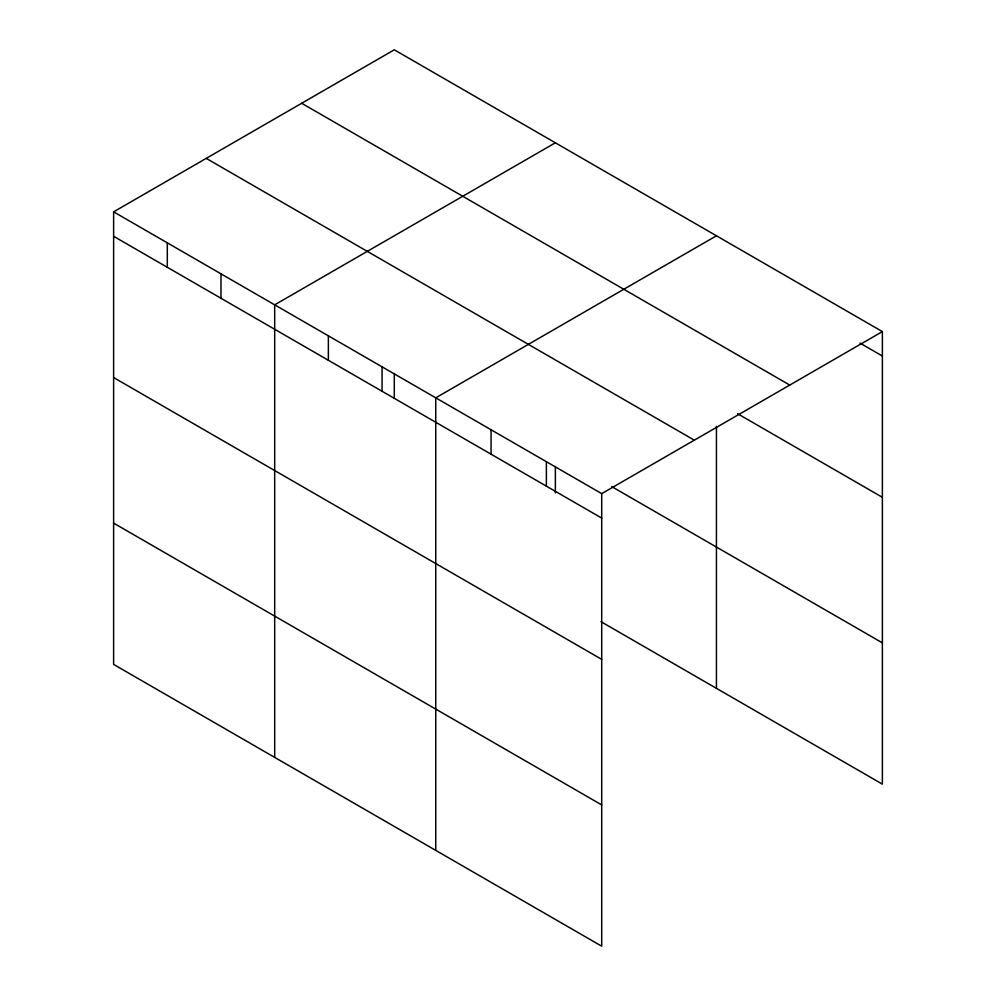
<?xml version="1.0" encoding="UTF-8"?>
<svg xmlns="http://www.w3.org/2000/svg" width="996" height="996" viewBox="0 0 996 996"><rect width="100%" height="100%" fill="white"/><g stroke="black" fill="none" stroke-linecap="round" stroke-linejoin="round"><path stroke-width="1.49" d="M113.619 211.849L601.709 493.643L601.709 946.2L113.619 664.407L113.619 211.849L394.292 49.8L882.381 331.593L882.381 784.151L600.999 621.691M555.37 142.789L274.684 304.838L274.684 757.396M716.435 235.791L435.75 397.84L435.75 850.385M601.709 493.643L882.381 331.593M859.996 343.097L882.381 356.033M301.676 103.273L789.766 385.079M737.513 413.664L882.381 497.303M206.234 158.376L694.324 440.17M611.743 486.608L882.381 642.868M113.619 236.289L601.709 518.082M113.619 377.559L601.709 659.364M113.619 523.124L601.709 804.917M716.435 426.276L716.435 688.336M555.37 466.489L555.37 492.883M546.381 461.708L546.381 486.148M491.065 429.774L491.065 454.201M394.292 373.488L394.292 398.338M382.066 366.839L382.066 391.266M328.369 335.839L328.369 360.278M220.988 273.85L220.988 298.277M167.303 242.85L167.303 267.277"/></g></svg>
